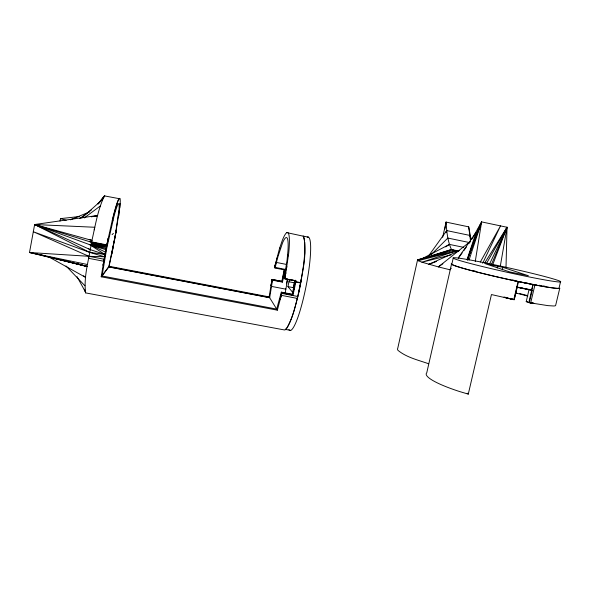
<?xml version="1.0" encoding="UTF-8"?>
<svg xmlns="http://www.w3.org/2000/svg" width="590" height="590" viewBox="0 0 590 590"><rect width="100%" height="100%" fill="white"/><g stroke="black" fill="none" stroke-linecap="round" stroke-linejoin="round"><path stroke-width="0.89" d="M506.014 267.255L507.031 227.268L481.617 221.899L471.993 239.016M446.003 223.905L446.077 222.106L468.696 226.855L471.026 239.378M87.482 264.519L29.5 252.513L88.861 256.296L104.061 259.224L103.095 265.301L108.317 238.006L104.909 254.43L101.192 276.798L277.359 310.17L281.814 293.414L297.825 296.497C294.941 307.449 292.588 318.917 286.526 328.645A48.085 7.124 -79 0 1 284.373 329.943L85.668 292.906C83.33 276.149 89.252 258.914 91.509 242.276C95.197 226.715 97.468 210.416 104.437 195.895L119.814 198.778A49.56 3.378 -78.7 0 0 112.675 218.47L106.724 245.233L91.509 242.276L34.633 224.532L29.5 252.513L87.15 266.496L78.396 263.973M277.359 310.17L269.143 296.895L272.019 279.483L272.521 280.169L269.667 297.744L108.789 266.968L102.048 275.98L276.688 309.094L281.327 292.139L292.257 294.24L292.928 295.074L293.4 293.186A26.535 3.879 -79 0 0 295.347 283.997L295.885 280.929L284.874 278.782L284.247 278.045L287.079 260.102L287.964 250.772A43.004 5.605 -79 0 0 282.603 242.741L277.75 257.218L275.043 268.044L284.985 269.999L285.125 269.357L275.183 267.403L274.697 266.835L279.483 248.619L282.197 240.72A48.21 6.284 -79 0 1 288.68 253.545L284.904 278.819L295.915 280.965L295.693 282.035L300.708 283.008M119.283 210.542L114.932 238.213L109.098 266.267L269.143 296.895M119.984 203.403A49.56 3.378 -78.7 0 1 119.6 208.005L118.819 215.822L118.31 216.22M102.048 275.98L106.753 248.176L114.062 216.043A44.213 3.002 -78.7 0 1 119.003 209.885L115.316 235.299L108.789 266.968M271.046 285.553L272.027 279.431L281.902 281.356L282.455 282.101L284.985 269.999M290.715 330.4L285.199 329.368A47.642 7.065 -79 0 0 287.529 326.912C293.001 316.697 295.553 305.296 298.415 294.152A26.513 4.027 -79 0 0 300.362 284.97L301.372 278.849M116.186 230.69L115.323 235.993M88.861 256.296L104.482 256.761L89.606 252.35L33.306 231.745L88.861 256.296L88.544 258.309L103.722 261.23M475.26 261.473L481.617 221.899L467.494 259.799M284.874 278.782L285.789 272.779L284.594 278.451L287.972 279.107M444.845 229.318L446.077 222.106C446.674 231.405 447.515 240.963 451.468 249.533L457.56 251.517M500.305 266.179L507.031 227.268L484.552 263.206M281.902 281.356L282.219 279.594A25.193 3.496 -79 0 1 284.432 269.394L282.168 281.747L271.968 279.756M295.184 280.176L292.257 294.24M287.536 279.889L285.649 290.346A42.9 6.357 -79 0 0 285.213 293.134M60.025 221.117L60.497 218.617L79.495 216.523M89.267 239.547L91.87 240.395L91.325 243.264L106.517 246.244L91.133 244.245L106.303 247.247L90.971 245.145L34.633 224.532L97.638 215.475L95.978 216.257M111.51 254.998L116.223 230.439M301.121 280.516L297.316 298.407L281.319 295.332L280.221 299.196L281.622 292.544L292.588 294.653L295.568 280.589L295.915 280.965M301.151 280.353L303.703 264.173L304.764 253.228L304.757 242.254M112.602 250.182L112.926 248.508M94.208 229.849L94.739 227.261L34.633 224.532L89.606 252.35L104.909 254.43L89.304 244.4M298.415 294.152C301.623 275.235 307.611 255.418 303.651 236.266L286.799 232.622M271.009 285.826L272.248 279.8M274.925 267.1L276.002 261.982M91.325 243.264L106.62 245.742L91.509 242.276L91.59 241.9L106.797 244.865M286.401 283.864L287.345 279.387M292.972 292.729L287.942 286.607L289.476 279.365M294.395 289.004L293.223 287.632L294.757 280.39M112.41 250.934L111.569 254.718M458.43 250.964L451.468 249.533L417.565 259.888L397.734 348.358A47.812 7.456 13.7 0 0 398.051 350.423C406.761 357.533 418.163 360.04 428.532 363.728M442.67 237.291L446.077 222.106M453.216 258.096L451.822 264.202A55.054 2.685 12.6 0 0 511.088 280.014L538.471 285.553A55.054 2.685 12.6 0 0 558.996 288.208L560.5 281.924A55.091 2.308 12.5 0 0 484.309 262.705A55.091 2.308 12.5 0 0 475.975 264.94A55.091 2.308 12.5 0 0 560.5 281.924M497.281 267.963L497.672 266.274M536.826 285.228L516.486 281.224A55.608 2.714 12.6 0 1 451.616 263.708L426.762 372.799A54.966 9.558 14.4 0 0 459.669 391.568L468.283 394.113L491.448 294.558L514.222 299.72L518.477 281.629M502.282 269.873L502.872 267.336L485.511 263.789L509.701 271.924L528.382 275.729L502.872 267.336M513.802 299.624L518.057 281.541L520.727 282.108A30.828 1.541 12.6 0 0 530.683 284.122M119.8 208.049A49.56 3.363 -78.7 0 0 112.889 218.514L112.336 220.859L112.963 220.372M529.075 302.434L534.038 303.422L528.618 302.574L526.214 301.601L529.119 289.306L532.232 290.324L529.282 302.685L547.933 305.635L553.708 305.981A55.504 3.776 12.9 0 0 555.647 305.399L559.785 288.141A55.608 2.714 12.6 0 1 542.889 286.401L533.058 284.572L531.546 290.199A30.813 1.726 12.7 0 1 519.392 287.795L517.076 287.293L514.155 299.705L512.231 299.314M528.788 302.604L533.058 284.572M530.668 302.921L534.938 284.904M281.327 292.139L281.931 292.957L281.319 295.332M275.928 262.226L274.542 267.454L275.043 268.044M446.188 232.357L446.726 230.594L469.537 235.351L471.513 239.481M468.998 260.124L481.617 221.899M467.037 259.6L476.049 232.497L458.29 257.845M285.531 270.95L286.961 266.702M467.243 259.843L478.822 227.231M467.376 259.821L480.216 224.569M467.398 259.917L480.916 223.234M492.598 265.035L507.031 227.268L486.433 263.582M491.249 264.999L507.031 227.268L489.671 263.774M445.988 232.268L446.726 230.594L428.598 255.905M482.679 263.251L500.512 225.889L480.282 262.093M449.934 269.77L450.981 268.28L449.934 269.77L438.363 266.894L421.968 262.203L418.17 260.706L417.565 259.888L453.717 250.263L418.17 260.706L455.996 251.008L458.563 251.532M458.43 258.044L462.147 252.918M463.74 250.72L466.395 247.055M469.05 243.39L470.643 241.192L438.363 266.894L442.891 263.723M101.192 276.798L108.575 266.968M98.316 203.808L104.437 195.895L98.117 203.742M100.3 201.647L104.821 195.895M276.717 258.391L277.75 257.218M98.036 203.948L99.916 201.935M101.178 200.593L102.431 199.25M431.165 254.629L447.832 238.058L469.087 242.468M112.078 234.643L113.391 233.382M81.752 218.064L102.667 199.273M84.215 217.968L100.344 205.932M79.724 218.588L91.406 209.929M445.664 246.9L449.418 244.407L463.725 247.357M420.884 259.357L449.418 244.407M459.662 250.499L428.834 264.313L436.578 261.444M70.358 219.812L89.732 211.825M455.996 251.008L421.968 262.203L451.003 254.946M430.538 256.37L451.468 249.533M95.042 216.316L97.638 215.475L91.376 216.847M417.565 259.888L420.065 259.784M29.5 252.513L31.255 252.682M539.208 285.272L541.023 285.597M531.723 290.228L532.232 290.324M526.214 301.601L527.703 301.881M281.931 292.957L292.928 295.074M108.833 266.798L269.689 297.574M288.96 281.777L294.24 282.809M272.019 279.483L281.895 281.401M272.521 280.169L282.455 282.101M287.942 286.607L293.223 287.632M271.385 286.371L285.862 289.174L285.42 288.613M289.661 279.439L293.879 280.265M295.76 281.673L300.775 282.647M520.314 287.573L522.076 287.92M276.422 262.447L286.659 264.468M505.748 297.773L512.976 299.211M529.053 302.412L534.275 303.452M513.042 299.241L506.124 297.862L511.117 299.027M516.788 287.028L530.336 289.756M516.847 287.05L530.403 289.779M303.054 236.066L308.526 237.173M512.658 280.265L514.443 280.626M526.936 283.156L528.721 283.517M523.876 282.544L525.675 282.912M532.888 284.365L534.695 284.734M512.688 280.044L514.487 280.427M503.985 297.028L507.444 297.773M518.057 281.541L512.658 280.339M105.352 252.055L90.971 245.145L106.06 248.449M32.14 252.904L87.15 266.496L66.707 261.134M515.424 292.928L522.497 294.705A49.508 3.363 12.9 0 1 527.77 296.121M40.105 254.644L45.43 255.986M47.207 256.436L52.532 257.778M54.302 258.228L87.15 266.496M472.583 270.478L476.034 271.385M62.26 259.969L64.93 260.669M91.87 240.395L34.633 224.532L90.13 249.592L104.909 254.43M90.971 245.145L105.824 249.651M60.497 218.617L66.198 220.358M89.791 241.635L91.509 242.276M515.771 292.817L517.15 293.363M48.955 256.997L85.661 277.411L83.5 275.796M88.522 248.7L90.13 249.592M467.206 393.228L468.283 394.113M279.704 247.977L280.39 248.604M287.551 255.109L288.385 255.868M66.028 265.994L84.908 285.759M77.054 276.695L84.923 291.01L84.341 289.262M303.688 237.32L304.588 240.587M84.517 289.483L85.668 292.906L84.96 290.287M470.562 241.17L468.696 226.855M519.76 293.591A55.504 3.776 12.9 0 1 527.689 295.649M544.983 286.239A49.597 2.419 12.6 0 1 542.984 285.929M307.22 237.18A47.598 7.368 -79 0 1 306.062 286.298A47.598 7.368 -79 0 1 288.916 329.596"/></g></svg>
